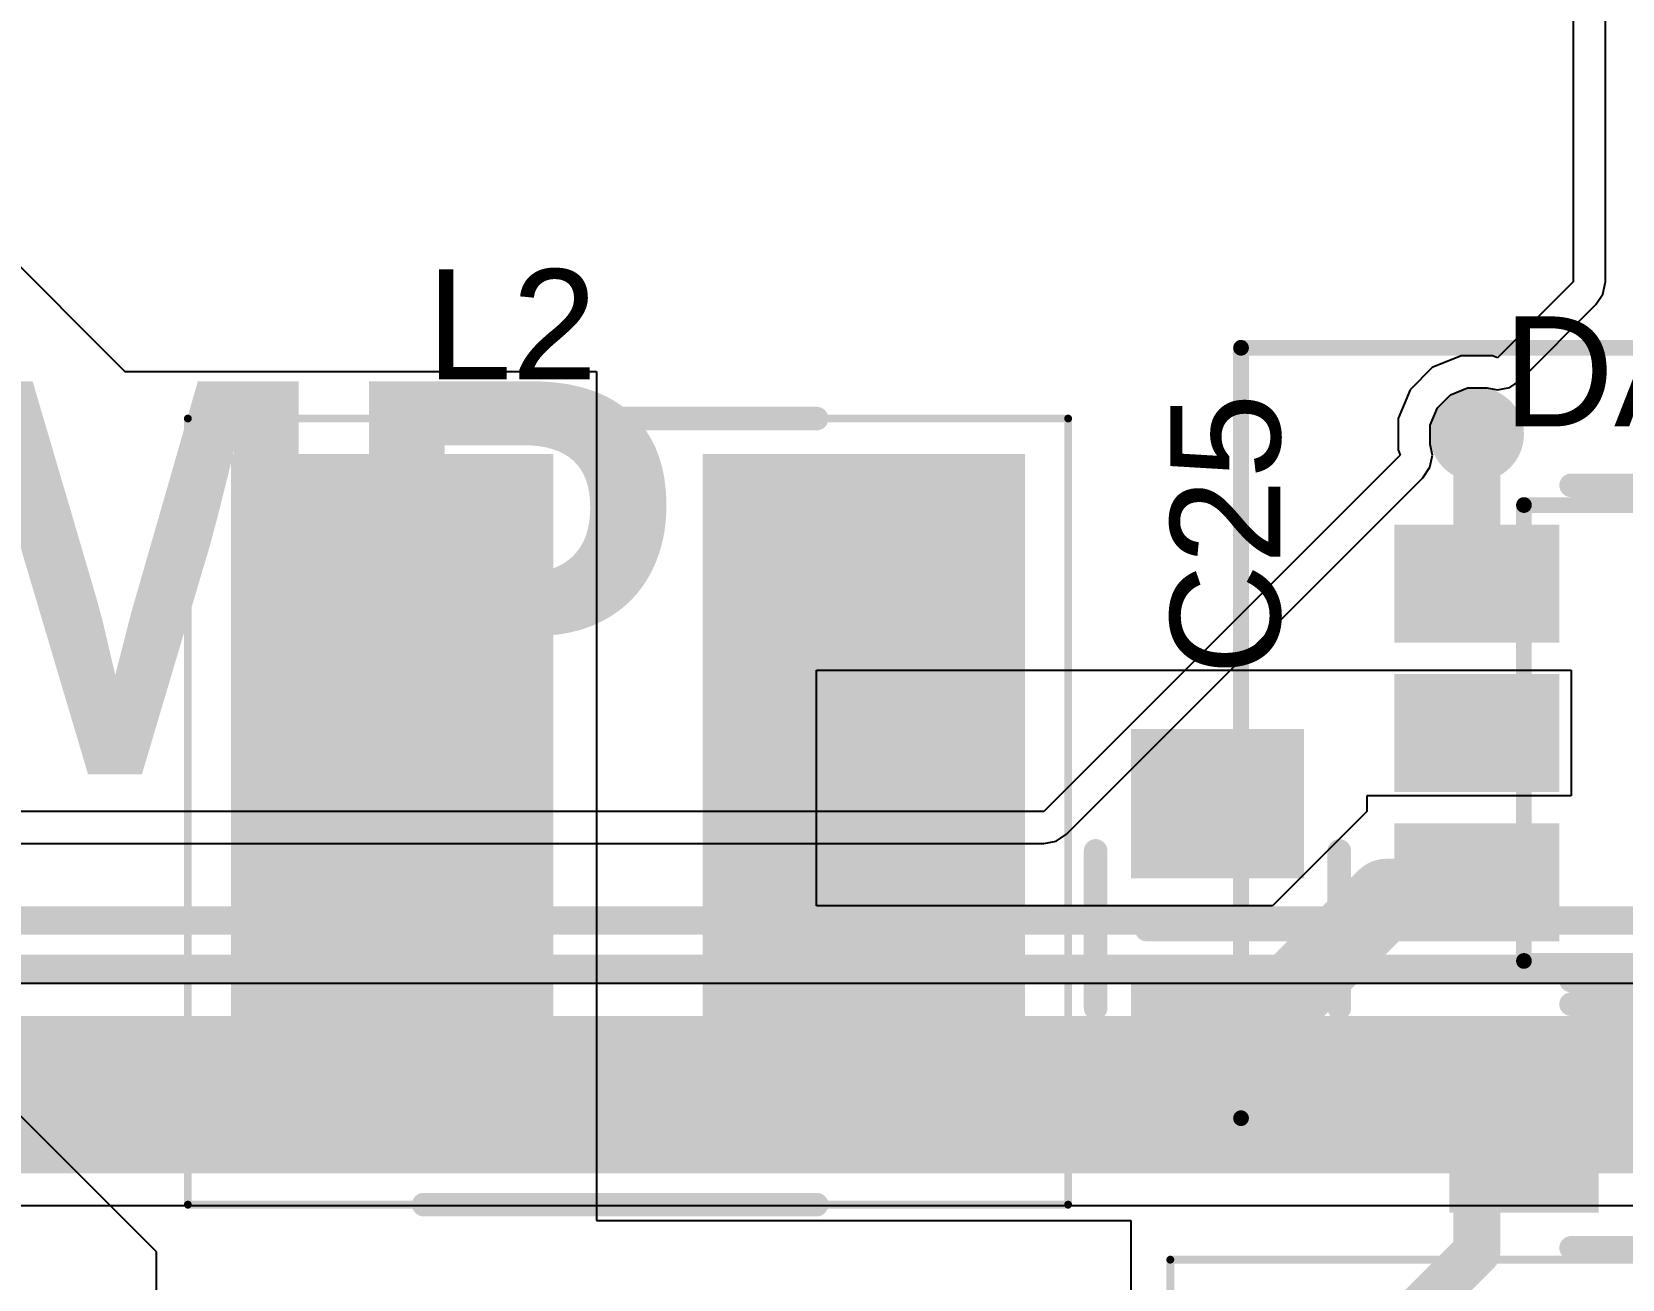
# Model space of a CAD drawing. Header units: inches. Extents: x 0 to 110, y 0 to 95.
# Drawn here: x 70.21 to 80.33, y 6.03 to 13.96 of the extents above; entities that cross this region are included whole.
import ezdxf

# ---------------------------------------------------------------- set-up
doc = ezdxf.new("R2010")
doc.units = ezdxf.units.IN
for name, color, linetype in [('Bottom Layer', 5, 'Continuous'), ('Int1', 16, 'Continuous'), ('Int2', 76, 'Continuous'), ('Mechanical 13', 56, 'Continuous'), ('Top Courtyard', 56, 'Continuous'), ('Top Layer', 1, 'Continuous'), ('Top Overlay', 2, 'Continuous'), ('Top Paste', 8, 'Continuous'), ('Top Solder', 216, 'Continuous'), ('Via Holes', 16, 'Continuous')]:
    doc.layers.add(name, color=color, linetype=linetype)
doc.styles.add('Arial', font='', dxfattribs={"height": 0.2})
doc.styles.add('Century Gothic_Bold', font='', dxfattribs={"height": 0.2})
doc.styles.get('Arial').set_extended_font_data('Arial')
doc.styles.get('Century Gothic_Bold').set_extended_font_data('Century Gothic', bold=True)

# ---------------------------------------------------------------- blocks, each defined once
blk = doc.blocks.new('SP43_1040')
at = {"layer": 'Top Layer'}
for points in [[(-2.50000008, 2.25000058), (-0.499999, 2.25000058), (-0.499999, -2.25000058), (-2.50000008, -2.25000058)], [(0.499999, 2.25000058), (2.50000008, 2.25000058), (2.50000008, -2.25000058), (0.499999, -2.25000058)]]:
    blk.add_hatch(color=1, dxfattribs=at).paths.add_polyline_path(points)
at = {"layer": 'Top Paste'}
for points in [[(-2.50000008, 2.25000058), (-0.499999, 2.25000058), (-0.499999, -2.25000058), (-2.50000008, -2.25000058)], [(0.499999, 2.25000058), (2.50000008, 2.25000058), (2.50000008, -2.25000058), (0.499999, -2.25000058)]]:
    blk.add_hatch(color=8, dxfattribs=at).paths.add_polyline_path(points)
at = {"layer": 'Top Solder'}
for points in [[(-2.5250013, 2.2750018), (-0.47499778, 2.2750018), (-0.47499778, -2.2750018), (-2.5250013, -2.2750018)], [(0.47499778, 2.2750018), (2.5250013, 2.2750018), (2.5250013, -2.2750018), (0.47499778, -2.2750018)]]:
    blk.add_hatch(color=216, dxfattribs=at).paths.add_polyline_path(points)
at = {"layer": 'Top Courtyard'}
for points in [[(-2.79999948, 2.50000008, 0.0499999, 0.0499999, 0), (-2.79999948, -2.50000008, 0.0499999, 0.0499999, 0)], [(2.79999948, 2.50000008, 0.0499999, 0.0499999, 0), (-2.79999948, 2.50000008, 0.0499999, 0.0499999, 0)], [(2.79999948, 2.50000008, 0.0499999, 0.0499999, 0), (2.79999948, -2.50000008, 0.0499999, 0.0499999, 0)], [(2.79999948, -2.50000008, 0.0499999, 0.0499999, 0), (-2.79999948, -2.50000008, 0.0499999, 0.0499999, 0)]]:
    blk.add_lwpolyline(points, format="xyseb", dxfattribs=at)
for points in [[(-2.81249882, 2.50000008, 0.02499868, 0.02499868, 1), (-2.78750014, 2.50000008, 0.02499868, 0.02499868, 1)], [(-2.81249882, 2.50000008, 0.02499868, 0.02499868, 1), (-2.78750014, 2.50000008, 0.02499868, 0.02499868, 1)], [(2.78750014, 2.50000008, 0.02499868, 0.02499868, 1), (2.81249882, 2.50000008, 0.02499868, 0.02499868, 1)], [(2.78750014, 2.50000008, 0.02499868, 0.02499868, 1), (2.81249882, 2.50000008, 0.02499868, 0.02499868, 1)], [(-2.81249882, -2.50000008, 0.02499868, 0.02499868, 1), (-2.78750014, -2.50000008, 0.02499868, 0.02499868, 1)], [(-2.81249882, -2.50000008, 0.02499868, 0.02499868, 1), (-2.78750014, -2.50000008, 0.02499868, 0.02499868, 1)], [(2.78750014, -2.50000008, 0.02499868, 0.02499868, 1), (2.81249882, -2.50000008, 0.02499868, 0.02499868, 1)], [(2.78750014, -2.50000008, 0.02499868, 0.02499868, 1), (2.81249882, -2.50000008, 0.02499868, 0.02499868, 1)]]:
    blk.add_lwpolyline(points, format="xyseb", close=True, dxfattribs=at)
at = {"layer": 'Top Overlay'}
for points in [[(1.29999994, 2.50000008, 0.1499997, 0.1499997, 0), (-1.20000014, 2.50000008, 0.1499997, 0.1499997, 0)], [(1.29999994, -2.50000008, 0.1499997, 0.1499997, 0), (-1.20000014, -2.50000008, 0.1499997, 0.1499997, 0)]]:
    blk.add_lwpolyline(points, format="xyseb", dxfattribs=at)
for points in [[(-1.2375007, 2.50000008, 0.07499858, 0.07499858, 1), (-1.16249958, 2.50000008, 0.07499858, 0.07499858, 1)], [(1.26249938, 2.50000008, 0.07499858, 0.07499858, 1), (1.3375005, 2.50000008, 0.07499858, 0.07499858, 1)], [(-1.2375007, -2.50000008, 0.07499858, 0.07499858, 1), (-1.16249958, -2.50000008, 0.07499858, 0.07499858, 1)], [(1.26249938, -2.50000008, 0.07499858, 0.07499858, 1), (1.3375005, -2.50000008, 0.07499858, 0.07499858, 1)]]:
    blk.add_lwpolyline(points, format="xyseb", close=True, dxfattribs=at)
blk = doc.blocks.new('3________1041')
at = {"layer": 'Top Layer'}
for points in [[(-2.39999901, 1.60000061), (-1.19999887, 1.60000061), (-1.19999887, 0.4000004699999999), (-2.39999901, 0.4000004699999999)], [(2.19999941, 0.7999996699999999), (2.19999941, -0.7999996699999999), (0.69999987, -0.7999996699999999), (0.69999987, 0.7999996699999999)], [(-2.39999901, -0.4000004699999999), (-1.19999887, -0.4000004699999999), (-1.19999887, -1.60000061), (-2.39999901, -1.60000061)]]:
    blk.add_hatch(color=1, dxfattribs=at).paths.add_polyline_path(points)
at = {"layer": 'Top Paste'}
for points in [[(-2.39999901, 1.60000061), (-1.19999887, 1.60000061), (-1.19999887, 0.4000004699999999), (-2.39999901, 0.4000004699999999)], [(2.19999941, 0.7999996699999999), (2.19999941, -0.7999996699999999), (0.69999987, -0.7999996699999999), (0.69999987, 0.7999996699999999)], [(-2.39999901, -0.4000004699999999), (-1.19999887, -0.4000004699999999), (-1.19999887, -1.60000061), (-2.39999901, -1.60000061)]]:
    blk.add_hatch(color=8, dxfattribs=at).paths.add_polyline_path(points)
at = {"layer": 'Top Solder'}
for points in [[(-2.42500023, 1.62500183), (-1.17499765, 1.62500183), (-1.17499765, 0.37499925), (-2.42500023, 0.37499925)], [(2.22500063, 0.8250008899999999), (2.22500063, -0.8250008899999999), (0.67499865, -0.8250008899999999), (0.67499865, 0.8250008899999999)], [(-2.42500023, -0.37499925), (-1.17499765, -0.37499925), (-1.17499765, -1.62500183), (-2.42500023, -1.62500183)]]:
    blk.add_hatch(color=216, dxfattribs=at).paths.add_polyline_path(points)
at = {"layer": 'Mechanical 13'}
for points in [[(-2.00000108, -1.79999894, 0.127, 0.127, 0), (-2.00000108, 1.79999894, 0.127, 0.127, 0)], [(1.79999894, 1.79999894, 0.127, 0.127, 0), (-2.00000108, 1.79999894, 0.127, 0.127, 0)], [(1.79999894, -1.79999894, 0.127, 0.127, 0), (1.79999894, 1.79999894, 0.127, 0.127, 0)], [(1.79999894, -1.79999894, 0.127, 0.127, 0), (-2.00000108, -1.79999894, 0.127, 0.127, 0)]]:
    blk.add_lwpolyline(points, format="xyseb", dxfattribs=at)
for points in [[(-2.03175108, 1.79999894, 0.0635, 0.0635, 1), (-1.96825108, 1.79999894, 0.0635, 0.0635, 1)], [(-2.03175108, 1.79999894, 0.0635, 0.0635, 1), (-1.96825108, 1.79999894, 0.0635, 0.0635, 1)], [(1.76824894, 1.79999894, 0.0635, 0.0635, 1), (1.83174894, 1.79999894, 0.0635, 0.0635, 1)], [(1.76824894, 1.79999894, 0.0635, 0.0635, 1), (1.83174894, 1.79999894, 0.0635, 0.0635, 1)], [(-2.82567126, 1.55800044, 0.23999952, 0.23999952, 1), (-3.06567078, 1.55800044, 0.23999952, 0.23999952, 1)], [(-3.12567066, 1.55800044, 0.11999976, 0.11999976, 1), (-3.0056709, 1.55800044, 0.11999976, 0.11999976, 1)], [(-2.88567114, 1.55800044, 0.11999976, 0.11999976, 1), (-2.76567138, 1.55800044, 0.11999976, 0.11999976, 1)], [(-2.03175108, -1.79999894, 0.0635, 0.0635, 1), (-1.96825108, -1.79999894, 0.0635, 0.0635, 1)], [(-2.03175108, -1.79999894, 0.0635, 0.0635, 1), (-1.96825108, -1.79999894, 0.0635, 0.0635, 1)], [(1.76824894, -1.79999894, 0.0635, 0.0635, 1), (1.83174894, -1.79999894, 0.0635, 0.0635, 1)], [(1.76824894, -1.79999894, 0.0635, 0.0635, 1), (1.83174894, -1.79999894, 0.0635, 0.0635, 1)]]:
    blk.add_lwpolyline(points, format="xyseb", close=True, dxfattribs=at)
at = {"layer": 'Top Courtyard'}
for points in [[(2.45000018, 2.05000098, 0.0499999, 0.0499999, 0), (-2.64999978, 2.05000098, 0.0499999, 0.0499999, 0)], [(-2.64999978, -2.05000098, 0.0499999, 0.0499999, 0), (-2.64999978, 2.05000098, 0.0499999, 0.0499999, 0)], [(2.45000018, -2.05000098, 0.0499999, 0.0499999, 0), (2.45000018, 2.05000098, 0.0499999, 0.0499999, 0)], [(2.45000018, -2.05000098, 0.0499999, 0.0499999, 0), (-2.64999978, -2.05000098, 0.0499999, 0.0499999, 0)]]:
    blk.add_lwpolyline(points, format="xyseb", dxfattribs=at)
for points in [[(-2.66249912, 2.05000098, 0.02499868, 0.02499868, 1), (-2.63750044, 2.05000098, 0.02499868, 0.02499868, 1)], [(-2.66249912, 2.05000098, 0.02499868, 0.02499868, 1), (-2.63750044, 2.05000098, 0.02499868, 0.02499868, 1)], [(2.43750084, 2.05000098, 0.02499868, 0.02499868, 1), (2.46249952, 2.05000098, 0.02499868, 0.02499868, 1)], [(2.43750084, 2.05000098, 0.02499868, 0.02499868, 1), (2.46249952, 2.05000098, 0.02499868, 0.02499868, 1)], [(-2.66249912, -2.05000098, 0.02499868, 0.02499868, 1), (-2.63750044, -2.05000098, 0.02499868, 0.02499868, 1)], [(-2.66249912, -2.05000098, 0.02499868, 0.02499868, 1), (-2.63750044, -2.05000098, 0.02499868, 0.02499868, 1)], [(2.43750084, -2.05000098, 0.02499868, 0.02499868, 1), (2.46249952, -2.05000098, 0.02499868, 0.02499868, 1)], [(2.43750084, -2.05000098, 0.02499868, 0.02499868, 1), (2.46249952, -2.05000098, 0.02499868, 0.02499868, 1)]]:
    blk.add_lwpolyline(points, format="xyseb", close=True, dxfattribs=at)
at = {"layer": 'Top Overlay'}
for points in [[(1.79999894, 1.79999894, 0.127, 0.127, 0), (-0.8500008399999999, 1.79999894, 0.127, 0.127, 0)], [(1.79999894, 1.20000014, 0.127, 0.127, 0), (1.79999894, 1.79999894, 0.127, 0.127, 0)], [(1.79999894, -1.79999894, 0.127, 0.127, 0), (1.79999894, -1.20000014, 0.127, 0.127, 0)], [(1.79999894, -1.79999894, 0.127, 0.127, 0), (-0.8500008399999999, -1.79999894, 0.127, 0.127, 0)]]:
    blk.add_lwpolyline(points, format="xyseb", dxfattribs=at)
for points in [[(-0.8817508399999999, 1.79999894, 0.0635, 0.0635, 1), (-0.81825084, 1.79999894, 0.0635, 0.0635, 1)], [(1.76824894, 1.79999894, 0.0635, 0.0635, 1), (1.83174894, 1.79999894, 0.0635, 0.0635, 1)], [(1.76824894, 1.79999894, 0.0635, 0.0635, 1), (1.83174894, 1.79999894, 0.0635, 0.0635, 1)], [(1.76824894, 1.20000014, 0.0635, 0.0635, 1), (1.83174894, 1.20000014, 0.0635, 0.0635, 1)], [(1.76824894, -1.20000014, 0.0635, 0.0635, 1), (1.83174894, -1.20000014, 0.0635, 0.0635, 1)], [(-0.8817508399999999, -1.79999894, 0.0635, 0.0635, 1), (-0.81825084, -1.79999894, 0.0635, 0.0635, 1)], [(1.76824894, -1.79999894, 0.0635, 0.0635, 1), (1.83174894, -1.79999894, 0.0635, 0.0635, 1)], [(1.76824894, -1.79999894, 0.0635, 0.0635, 1), (1.83174894, -1.79999894, 0.0635, 0.0635, 1)]]:
    blk.add_lwpolyline(points, format="xyseb", close=True, dxfattribs=at)
blk = doc.blocks.new('TSOT26_1044')
at = {"layer": 'Top Layer'}
for points in [[(-1.30000121, 0.6000000699999999), (-1.30000121, 1.60000061), (-0.6000000699999999, 1.60000061), (-0.6000000699999999, 0.6000000699999999)], [(-0.35000057, 0.6000000699999999), (-0.35000057, 1.60000061), (0.35000057, 1.60000061), (0.35000057, 0.6000000699999999)], [(0.6000000699999999, 0.6000000699999999), (0.6000000699999999, 1.60000061), (1.30000121, 1.60000061), (1.30000121, 0.6000000699999999)], [(-1.30000121, -1.60000061), (-1.30000121, -0.6000000699999999), (-0.6000000699999999, -0.6000000699999999), (-0.6000000699999999, -1.60000061)], [(-0.35000057, -1.60000061), (-0.35000057, -0.6000000699999999), (0.35000057, -0.6000000699999999), (0.35000057, -1.60000061)], [(0.6000000699999999, -1.60000061), (0.6000000699999999, -0.6000000699999999), (1.30000121, -0.6000000699999999), (1.30000121, -1.60000061)]]:
    blk.add_hatch(color=1, dxfattribs=at).paths.add_polyline_path(points)
at = {"layer": 'Top Paste'}
for points in [[(-1.30000121, 0.6000000699999999), (-1.30000121, 1.60000061), (-0.6000000699999999, 1.60000061), (-0.6000000699999999, 0.6000000699999999)], [(-0.35000057, 0.6000000699999999), (-0.35000057, 1.60000061), (0.35000057, 1.60000061), (0.35000057, 0.6000000699999999)], [(0.6000000699999999, 0.6000000699999999), (0.6000000699999999, 1.60000061), (1.30000121, 1.60000061), (1.30000121, 0.6000000699999999)], [(-1.30000121, -1.60000061), (-1.30000121, -0.6000000699999999), (-0.6000000699999999, -0.6000000699999999), (-0.6000000699999999, -1.60000061)], [(-0.35000057, -1.60000061), (-0.35000057, -0.6000000699999999), (0.35000057, -0.6000000699999999), (0.35000057, -1.60000061)], [(0.6000000699999999, -1.60000061), (0.6000000699999999, -0.6000000699999999), (1.30000121, -0.6000000699999999), (1.30000121, -1.60000061)]]:
    blk.add_hatch(color=8, dxfattribs=at).paths.add_polyline_path(points)
at = {"layer": 'Top Solder'}
for points in [[(-1.32500243, 0.5749988500000001), (-1.32500243, 1.62500183), (-0.5749988500000001, 1.62500183), (-0.5749988500000001, 0.5749988500000001)], [(-0.37500179, 0.5749988500000001), (-0.37500179, 1.62500183), (0.37500179, 1.62500183), (0.37500179, 0.5749988500000001)], [(0.5749988500000001, 0.5749988500000001), (0.5749988500000001, 1.62500183), (1.32500243, 1.62500183), (1.32500243, 0.5749988500000001)], [(-1.32500243, -1.62500183), (-1.32500243, -0.5749988500000001), (-0.5749988500000001, -0.5749988500000001), (-0.5749988500000001, -1.62500183)], [(-0.37500179, -1.62500183), (-0.37500179, -0.5749988500000001), (0.37500179, -0.5749988500000001), (0.37500179, -1.62500183)], [(0.5749988500000001, -1.62500183), (0.5749988500000001, -0.5749988500000001), (1.32500243, -0.5749988500000001), (1.32500243, -1.62500183)]]:
    blk.add_hatch(color=216, dxfattribs=at).paths.add_polyline_path(points)
at = {"layer": 'Mechanical 13'}
for points in [[(-1.44999964, 0.8000009399999999, 0.0999998, 0.0999998, 0), (-1.44999964, -0.8000009399999999, 0.0999998, 0.0999998, 0)], [(-1.44999964, 0.8000009399999999, 0.0999998, 0.0999998, 0), (1.44999964, 0.8000009399999999, 0.0999998, 0.0999998, 0)], [(1.44999964, 0.8000009399999999, 0.0999998, 0.0999998, 0), (1.44999964, -0.8000009399999999, 0.0999998, 0.0999998, 0)], [(-1.44999964, -0.8000009399999999, 0.0999998, 0.0999998, 0), (1.44999964, -0.8000009399999999, 0.0999998, 0.0999998, 0)]]:
    blk.add_lwpolyline(points, format="xyseb", dxfattribs=at)
for points in [[(-1.47499832, 0.8000009399999999, 0.0499999, 0.0499999, 1), (-1.42500096, 0.8000009399999999, 0.0499999, 0.0499999, 1)], [(-1.47499832, 0.8000009399999999, 0.0499999, 0.0499999, 1), (-1.42500096, 0.8000009399999999, 0.0499999, 0.0499999, 1)], [(1.42500096, 0.8000009399999999, 0.0499999, 0.0499999, 1), (1.47499832, 0.8000009399999999, 0.0499999, 0.0499999, 1)], [(1.42500096, 0.8000009399999999, 0.0499999, 0.0499999, 1), (1.47499832, 0.8000009399999999, 0.0499999, 0.0499999, 1)], [(-1.47499832, -0.8000009399999999, 0.0499999, 0.0499999, 1), (-1.42500096, -0.8000009399999999, 0.0499999, 0.0499999, 1)], [(-1.47499832, -0.8000009399999999, 0.0499999, 0.0499999, 1), (-1.42500096, -0.8000009399999999, 0.0499999, 0.0499999, 1)], [(1.42500096, -0.8000009399999999, 0.0499999, 0.0499999, 1), (1.47499832, -0.8000009399999999, 0.0499999, 0.0499999, 1)], [(1.42500096, -0.8000009399999999, 0.0499999, 0.0499999, 1), (1.47499832, -0.8000009399999999, 0.0499999, 0.0499999, 1)]]:
    blk.add_lwpolyline(points, format="xyseb", close=True, dxfattribs=at)
at = {"layer": 'Top Courtyard'}
for points in [[(-2.45000018, 2.59999988, 0.0999998, 0.0999998, 0), (-2.45000018, -2.59999988, 0.0999998, 0.0999998, 0)], [(-2.45000018, 2.59999988, 0.0999998, 0.0999998, 0), (2.45000018, 2.59999988, 0.0999998, 0.0999998, 0)], [(2.45000018, 2.59999988, 0.0999998, 0.0999998, 0), (2.45000018, -2.59999988, 0.0999998, 0.0999998, 0)], [(-2.45000018, -2.59999988, 0.0999998, 0.0999998, 0), (2.45000018, -2.59999988, 0.0999998, 0.0999998, 0)]]:
    blk.add_lwpolyline(points, format="xyseb", dxfattribs=at)
for points in [[(-2.47499886, 2.59999988, 0.0499999, 0.0499999, 1), (-2.4250015, 2.59999988, 0.0499999, 0.0499999, 1)], [(-2.47499886, 2.59999988, 0.0499999, 0.0499999, 1), (-2.4250015, 2.59999988, 0.0499999, 0.0499999, 1)], [(2.4250015, 2.59999988, 0.0499999, 0.0499999, 1), (2.47499886, 2.59999988, 0.0499999, 0.0499999, 1)], [(2.4250015, 2.59999988, 0.0499999, 0.0499999, 1), (2.47499886, 2.59999988, 0.0499999, 0.0499999, 1)], [(-2.47499886, -2.59999988, 0.0499999, 0.0499999, 1), (-2.4250015, -2.59999988, 0.0499999, 0.0499999, 1)], [(-2.47499886, -2.59999988, 0.0499999, 0.0499999, 1), (-2.4250015, -2.59999988, 0.0499999, 0.0499999, 1)], [(2.4250015, -2.59999988, 0.0499999, 0.0499999, 1), (2.47499886, -2.59999988, 0.0499999, 0.0499999, 1)], [(2.4250015, -2.59999988, 0.0499999, 0.0499999, 1), (2.47499886, -2.59999988, 0.0499999, 0.0499999, 1)]]:
    blk.add_lwpolyline(points, format="xyseb", close=True, dxfattribs=at)
at = {"layer": 'Top Overlay'}
for points in [[(-1.57500066, 0.499999, 0.1499997, 0.1499997, 0), (-1.57500066, -0.499999, 0.1499997, 0.1499997, 0)], [(1.57499812, 0.499999, 0.1499997, 0.1499997, 0), (1.57499812, -0.499999, 0.1499997, 0.1499997, 0)], [(-1.5479268, -1.88575188, 0.1499997, 0.1499997, -1.993587067543661), (-1.49999954, -1.94999864, 0.1499997, 0.1499997, 0)]]:
    blk.add_lwpolyline(points, format="xyseb", dxfattribs=at)
for points in [[(-1.61250122, 0.499999, 0.07499858, 0.07499858, 1), (-1.5375001, 0.499999, 0.07499858, 0.07499858, 1)], [(1.53749756, 0.499999, 0.07499858, 0.07499858, 1), (1.61249868, 0.499999, 0.07499858, 0.07499858, 1)], [(-1.61250122, -0.499999, 0.07499858, 0.07499858, 1), (-1.5375001, -0.499999, 0.07499858, 0.07499858, 1)], [(1.53749756, -0.499999, 0.07499858, 0.07499858, 1), (1.61249868, -0.499999, 0.07499858, 0.07499858, 1)], [(-1.58542736, -1.88575188, 0.07499858, 0.07499858, 1), (-1.51042624, -1.88575188, 0.07499858, 0.07499858, 1)], [(-1.5375001, -1.94999864, 0.07499858, 0.07499858, 1), (-1.46249898, -1.94999864, 0.07499858, 0.07499858, 1)]]:
    blk.add_lwpolyline(points, format="xyseb", close=True, dxfattribs=at)
blk = doc.blocks.new('0603C_1047')
at = {"layer": 'Top Layer'}
for points in [[(-1.25000131, -0.52500022), (-1.25000131, 0.52500022), (-0.35000057, 0.52500022), (-0.35000057, -0.52500022)], [(0.34999803, -0.52500022), (0.34999803, 0.52500022), (1.24999877, 0.52500022), (1.24999877, -0.52500022)]]:
    blk.add_hatch(color=1, dxfattribs=at).paths.add_polyline_path(points)
at = {"layer": 'Top Paste'}
for points in [[(-1.25000131, -0.52500022), (-1.25000131, 0.52500022), (-0.35000057, 0.52500022), (-0.35000057, -0.52500022)], [(0.34999803, -0.52500022), (0.34999803, 0.52500022), (1.24999877, 0.52500022), (1.24999877, -0.52500022)]]:
    blk.add_hatch(color=8, dxfattribs=at).paths.add_polyline_path(points)
at = {"layer": 'Top Solder'}
for points in [[(-1.27500253, -0.55000144), (-1.27500253, 0.55000144), (-0.32499935, 0.55000144), (-0.32499935, -0.55000144)], [(0.32499681, -0.55000144), (0.32499681, 0.55000144), (1.27499999, 0.55000144), (1.27499999, -0.55000144)]]:
    blk.add_hatch(color=216, dxfattribs=at).paths.add_polyline_path(points)
at = {"layer": 'Top Overlay'}
for points in [[(0.499999, 0.77499972, 0.1499997, 0.1499997, 0), (-0.499999, 0.77499972, 0.1499997, 0.1499997, 0)], [(0, 0.4499991, 0.1499997, 0.1499997, 0), (0, -0.4499991, 0.1499997, 0.1499997, 0)], [(0.499999, -0.77499972, 0.1499997, 0.1499997, 0), (-0.499999, -0.77499972, 0.1499997, 0.1499997, 0)]]:
    blk.add_lwpolyline(points, format="xyseb", dxfattribs=at)
for points in [[(-0.53749956, 0.77499972, 0.07499858, 0.07499858, 1), (-0.46249844, 0.77499972, 0.07499858, 0.07499858, 1)], [(0.46249844, 0.77499972, 0.07499858, 0.07499858, 1), (0.53749956, 0.77499972, 0.07499858, 0.07499858, 1)], [(-0.03750056, 0.4499991, 0.07499858, 0.07499858, 1), (0.03750056, 0.4499991, 0.07499858, 0.07499858, 1)], [(-0.03750056, -0.4499991, 0.07499858, 0.07499858, 1), (0.03750056, -0.4499991, 0.07499858, 0.07499858, 1)], [(-0.53749956, -0.77499972, 0.07499858, 0.07499858, 1), (-0.46249844, -0.77499972, 0.07499858, 0.07499858, 1)], [(0.46249844, -0.77499972, 0.07499858, 0.07499858, 1), (0.53749956, -0.77499972, 0.07499858, 0.07499858, 1)]]:
    blk.add_lwpolyline(points, format="xyseb", close=True, dxfattribs=at)
blk = doc.blocks.new('0603C_1048')
at = {"layer": 'Top Layer'}
for points in [[(-1.25000131, -0.52500022), (-1.25000131, 0.52500022), (-0.35000057, 0.52500022), (-0.35000057, -0.52500022)], [(0.34999803, -0.52500022), (0.34999803, 0.52500022), (1.24999877, 0.52500022), (1.24999877, -0.52500022)]]:
    blk.add_hatch(color=1, dxfattribs=at).paths.add_polyline_path(points)
at = {"layer": 'Top Paste'}
for points in [[(-1.25000131, -0.52500022), (-1.25000131, 0.52500022), (-0.35000057, 0.52500022), (-0.35000057, -0.52500022)], [(0.34999803, -0.52500022), (0.34999803, 0.52500022), (1.24999877, 0.52500022), (1.24999877, -0.52500022)]]:
    blk.add_hatch(color=8, dxfattribs=at).paths.add_polyline_path(points)
at = {"layer": 'Top Solder'}
for points in [[(-1.27500253, -0.55000144), (-1.27500253, 0.55000144), (-0.32499935, 0.55000144), (-0.32499935, -0.55000144)], [(0.32499681, -0.55000144), (0.32499681, 0.55000144), (1.27499999, 0.55000144), (1.27499999, -0.55000144)]]:
    blk.add_hatch(color=216, dxfattribs=at).paths.add_polyline_path(points)
at = {"layer": 'Top Overlay'}
for points in [[(-0.499999, 0.77499972, 0.1499997, 0.1499997, 0), (0.499999, 0.77499972, 0.1499997, 0.1499997, 0)], [(0, 0.4499991, 0.1499997, 0.1499997, 0), (0, -0.4499991, 0.1499997, 0.1499997, 0)], [(-0.499999, -0.77499972, 0.1499997, 0.1499997, 0), (0.499999, -0.77499972, 0.1499997, 0.1499997, 0)]]:
    blk.add_lwpolyline(points, format="xyseb", dxfattribs=at)
for points in [[(-0.53749956, 0.77499972, 0.07499858, 0.07499858, 1), (-0.46249844, 0.77499972, 0.07499858, 0.07499858, 1)], [(0.46249844, 0.77499972, 0.07499858, 0.07499858, 1), (0.53749956, 0.77499972, 0.07499858, 0.07499858, 1)], [(-0.03750056, 0.4499991, 0.07499858, 0.07499858, 1), (0.03750056, 0.4499991, 0.07499858, 0.07499858, 1)], [(-0.03750056, -0.4499991, 0.07499858, 0.07499858, 1), (0.03750056, -0.4499991, 0.07499858, 0.07499858, 1)], [(-0.53749956, -0.77499972, 0.07499858, 0.07499858, 1), (-0.46249844, -0.77499972, 0.07499858, 0.07499858, 1)], [(0.46249844, -0.77499972, 0.07499858, 0.07499858, 1), (0.53749956, -0.77499972, 0.07499858, 0.07499858, 1)]]:
    blk.add_lwpolyline(points, format="xyseb", close=True, dxfattribs=at)

msp = doc.modelspace()

# ---------------------------------------------------------------- hatches: boundary and pattern name
at = {"layer": 'Bottom Layer'}
h = msp.add_hatch(color=5, dxfattribs=at)
edge = h.paths.add_edge_path()
edge.add_arc((79.40000122, 11.40000006), 0.2999994, 0, 360)
at = {"layer": 'Int1'}
h = msp.add_hatch(color=16, dxfattribs=at)
edge = h.paths.add_edge_path()
edge.add_arc((79.40000122, 11.40000006), 0.2999994, 0, 360)
at = {"layer": 'Int2'}
h = msp.add_hatch(color=76, dxfattribs=at)
edge = h.paths.add_edge_path()
edge.add_arc((79.40000122, 11.40000006), 0.2999994, 0, 360)
at = {"layer": 'Top Layer'}
h = msp.add_hatch(color=1, dxfattribs=at)
edge = h.paths.add_edge_path()
edge.add_arc((79.40000122, 11.40000006), 0.2999994, 0, 360)
at = {"layer": 'Via Holes'}
h = msp.add_hatch(color=7, dxfattribs=at)
edge = h.paths.add_edge_path()
edge.add_arc((79.40000122, 11.40000006), 0.1499997, 0, 360)

# ---------------------------------------------------------------- linework, layer by layer
at = {"layer": 'Bottom Layer'}
for points in [[(18.10257238, 8.306998879999998, 0.17999964, 0.17999964, 0), (85.97726518, 8.306998879999998, 0.17999964, 0.17999964, 0)], [(18.22973494, 7.999999239999999, 0.17999964, 0.17999964, 0), (86.10442774, 7.999999239999999, 0.17999964, 0.17999964, 0)]]:
    msp.add_lwpolyline(points, format="xyseb", dxfattribs=at)
at = {"layer": 'Int1'}
for p, q in [((80.0141402, 18.60058256), (80.0141402, 12.36879162)), ((80.21805902, 12.36879162), (80.21805902, 18.60058256)), ((80.0141402, 12.36879162), (79.53190595999999, 11.88655738)), ((80.20253708, 12.2907552), (80.21805902, 12.36879162)), ((80.15833346, 12.22459836), (80.20253708, 12.2907552)), ((79.67609922, 11.74236412), (80.15833346, 12.22459836)), ((79.30054497999998, 11.89999906), (79.11677343999999, 11.82388034)), ((79.49945745999999, 11.89999906), (79.30054497999998, 11.89999906)), ((79.53190595999999, 11.88655738), (79.49945745999999, 11.89999906)), ((79.11677343999999, 11.82388034), (78.97612093999999, 11.68322784)), ((79.6099373, 11.69815796), (79.67609922, 11.74236412)), ((78.97612093999999, 11.68322784), (78.90000221999999, 11.4994563)), ((79.14899333999999, 11.56771372), (79.23228755999999, 11.65100794)), ((79.23228755999999, 11.65100794), (79.34110369999999, 11.69608024)), ((79.34110369999999, 11.69608024), (79.46432671999999, 11.69608024)), ((79.46432671999999, 11.69608024), (79.53190595999999, 11.68263602)), ((79.53190595999999, 11.68263602), (79.6099373, 11.69815796)), ((79.10392104, 11.45889758), (79.14899333999999, 11.56771372)), ((78.90000221999999, 11.4994563), (78.90000221999999, 11.30054382)), ((79.10392104, 11.33567202), (79.10392104, 11.45889758)), ((79.11736272, 11.26809532), (79.10392104, 11.33567202)), ((78.9134439, 11.26809532), (76.64534836, 8.99999978)), ((78.90000221999999, 11.30054382), (78.9134439, 11.26809532)), ((79.10184332, 11.19006398), (79.11736272, 11.26809532)), ((79.05763716, 11.12390206), (79.10184332, 11.19006398)), ((76.78954669999999, 8.85581414), (79.05763716, 11.12390206)), ((76.64534836, 8.99999978), (18.59849214, 8.99999978)), ((76.64534836, 8.79608096), (76.72338477999999, 8.811602899999999)), ((76.72338477999999, 8.811602899999999), (76.78954162, 8.85580652)), ((76.78954162, 8.85580652), (76.78954669999999, 8.85581414)), ((18.96573042, 8.79608096), (76.64534836, 8.79608096)), ((80.70755004, 7.90603956), (19.69245236, 7.90603956)), ((19.40000184, 6.49396212), (81.00000055999999, 6.49396212))]:
    msp.add_line(p, q, dxfattribs=at)
msp.add_lwpolyline([(19.40000184, 7.20000084, 1.00000054, 1.00000054, 0), (81.00000055999999, 7.20000084, 1.00000054, 1.00000054, 0)], format="xyseb", dxfattribs=at)
at = {"layer": 'Top Layer'}
for p, q in [((69.7000003, 12.8999996), (70.7999981, 11.79999926)), ((70.7999981, 11.79999926), (73.79999972, 11.79999926)), ((73.79999972, 11.79999926), (73.79999972, 6.399999899999999)), ((75.19999945999999, 8.40000098), (75.19999945999999, 9.900000519999999)), ((75.19999945999999, 9.900000519999999), (80.00000001999999, 9.900000519999999)), ((80.00000001999999, 9.900000519999999), (80.00000001999999, 9.09999958)), ((71.00000023999999, 6.200000299999999), (68.10000095999999, 9.09999958)), ((78.79999734, 9.09999704), (78.70000008, 9.09999704)), ((78.70000008, 9.09999704), (78.70000008, 8.99999978)), ((78.79999988, 9.09999958), (78.79999734, 9.09999704)), ((80.00000001999999, 9.09999958), (78.79999988, 9.09999958)), ((78.70000008, 8.99999978), (78.10000127999999, 8.40000098)), ((78.10000127999999, 8.40000098), (75.19999945999999, 8.40000098)), ((73.79999972, 6.399999899999999), (77.20000054, 6.399999899999999)), ((77.20000054, 6.399999899999999), (77.20000054, 5.481855939999999)), ((71.00000023999999, 3.99999962), (71.00000023999999, 6.200000299999999))]:
    msp.add_line(p, q, dxfattribs=at)
for points in [[(79.40000122, 10.45000196, 0.2999994, 0.2999994, 0), (79.40000122, 11.40000006, 0.2999994, 0.2999994, 0)], [(79.39999868, 10.44999942, 0.2999994, 0.2999994, 0), (79.40000122, 10.45000196, 0.2999994, 0.2999994, 0)], [(79.29999633999999, 8.4499958, 0.499999, 0.499999, 0), (79.39999868, 8.54999814, 0.499999, 0.499999, 0)], [(77.82499802, 7.449997799999999, 0.499999, 0.499999, 0), (78.82499602, 8.4499958, 0.499999, 0.499999, 0)], [(78.82499602, 8.4499958, 0.499999, 0.499999, 0), (79.29999633999999, 8.4499958, 0.499999, 0.499999, 0)], [(77.74999944, 7.449997799999999, 0.499999, 0.499999, 0), (77.82499802, 7.449997799999999, 0.499999, 0.499999, 0)], [(79.39999868, 6.699996759999999, 0.2999994, 0.2999994, 0), (79.70000062, 6.9999987, 0.2999994, 0.2999994, 0)], [(79.39999868, 6.19999776, 0.2999994, 0.2999994, 0), (79.39999868, 6.699996759999999, 0.2999994, 0.2999994, 0)], [(78.49999793999999, 5.299997019999999, 0.2999994, 0.2999994, 0), (79.39999868, 6.19999776, 0.2999994, 0.2999994, 0)]]:
    msp.add_lwpolyline(points, format="xyseb", dxfattribs=at)
for points in [[(79.32500264, 11.40000006, 0.1499997, 0.1499997, 1), (79.47499979999999, 11.40000006, 0.1499997, 0.1499997, 1)], [(79.3250001, 10.44999942, 0.1499997, 0.1499997, 1), (79.47499726, 10.44999942, 0.1499997, 0.1499997, 1)], [(79.32500264, 10.45000196, 0.1499997, 0.1499997, 1), (79.47499979999999, 10.45000196, 0.1499997, 0.1499997, 1)], [(79.32500264, 10.45000196, 0.1499997, 0.1499997, 1), (79.47499979999999, 10.45000196, 0.1499997, 0.1499997, 1)], [(79.2750002, 8.54999814, 0.2499995, 0.2499995, 1), (79.52499716, 8.54999814, 0.2499995, 0.2499995, 1)], [(78.69999754, 8.4499958, 0.2499995, 0.2499995, 1), (78.9499945, 8.4499958, 0.2499995, 0.2499995, 1)], [(78.69999754, 8.4499958, 0.2499995, 0.2499995, 1), (78.9499945, 8.4499958, 0.2499995, 0.2499995, 1)], [(79.17499785999999, 8.4499958, 0.2499995, 0.2499995, 1), (79.42499482, 8.4499958, 0.2499995, 0.2499995, 1)], [(79.17499785999999, 8.4499958, 0.2499995, 0.2499995, 1), (79.42499482, 8.4499958, 0.2499995, 0.2499995, 1)], [(77.62500096, 7.449997799999999, 0.2499995, 0.2499995, 1), (77.87499792, 7.449997799999999, 0.2499995, 0.2499995, 1)], [(77.69999954, 7.449997799999999, 0.2499995, 0.2499995, 1), (77.9499965, 7.449997799999999, 0.2499995, 0.2499995, 1)], [(77.69999954, 7.449997799999999, 0.2499995, 0.2499995, 1), (77.9499965, 7.449997799999999, 0.2499995, 0.2499995, 1)], [(79.62500203999998, 6.9999987, 0.1499997, 0.1499997, 1), (79.7749992, 6.9999987, 0.1499997, 0.1499997, 1)], [(79.3250001, 6.699996759999999, 0.1499997, 0.1499997, 1), (79.47499726, 6.699996759999999, 0.1499997, 0.1499997, 1)], [(79.3250001, 6.699996759999999, 0.1499997, 0.1499997, 1), (79.47499726, 6.699996759999999, 0.1499997, 0.1499997, 1)], [(79.3250001, 6.19999776, 0.1499997, 0.1499997, 1), (79.47499726, 6.19999776, 0.1499997, 0.1499997, 1)], [(79.3250001, 6.19999776, 0.1499997, 0.1499997, 1), (79.47499726, 6.19999776, 0.1499997, 0.1499997, 1)]]:
    msp.add_lwpolyline(points, format="xyseb", close=True, dxfattribs=at)

# ---------------------------------------------------------------- block references
for name, p, rotation in [('TSOT26_1044', (80.49999901999999, 9.49999878), 90), ('SP43_1040', (73.99999932, 8.999997239999999), 180), ('0603C_1048', (77.74999944, 8.24999874), 90), ('0603C_1047', (80.49999901999999, 6.9999987), 180), ('3________1041', (79.49999848, 3.49999808), 270)]:
    msp.add_blockref(name, p, dxfattribs=dict(rotation=rotation))

# ---------------------------------------------------------------- texts
at = {"layer": 'Top Overlay', "style": 'Arial'}
for s, p in [('L2', (72.71685482, 11.75011366)), ('DA2', (79.56696558, 11.45011172))]:
    msp.add_text(s, height=0.7000011399999999, dxfattribs=at).set_placement(p)
at = {"layer": 'Top Overlay'}
for s, height, rotation, style, p in [('PUMP', 2.50000008, 360, 'Century Gothic_Bold', (64.70000014, 9.237022419999999)), ('C25', 0.7000011399999999, 90, 'Arial', (78.14988434, 9.86697036))]:
    msp.add_text(s, height=height, rotation=rotation, dxfattribs=dict(at, style=style)).set_placement(p)

doc.saveas('drawing.dxf')
